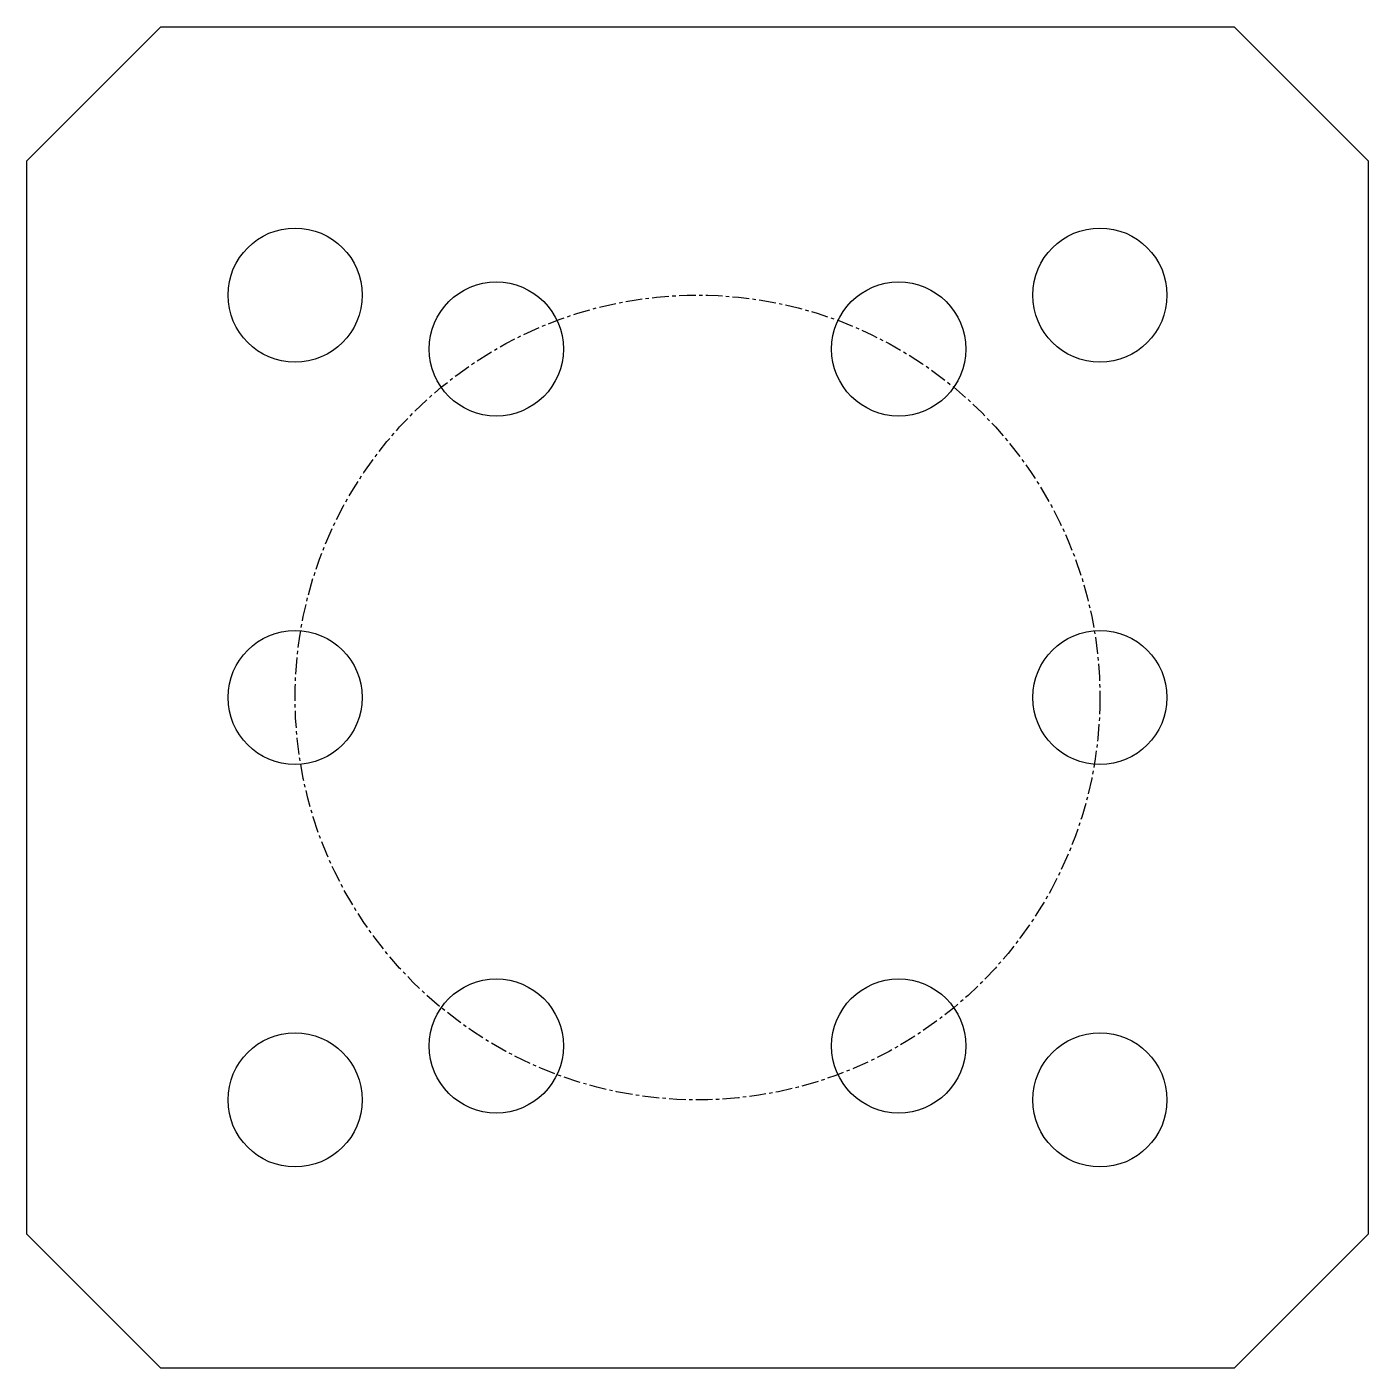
# Model space of a CAD drawing. Header units: millimetres. Extents: x 50 to 150, y 50 to 150.
import ezdxf

# ---------------------------------------------------------------- set-up
doc = ezdxf.new("R2010")
doc.units = ezdxf.units.MM
doc.header["$MEASUREMENT"] = 0
doc.linetypes.add('CENTER', pattern=[2, 1.25, -0.25, 0.25, -0.25])
doc.layers.add('Centerline', color=5, linetype='CENTER')
doc.layers.add('Object', color=7, linetype='Continuous')

msp = doc.modelspace()

# ---------------------------------------------------------------- linework, layer by layer
at = {"layer": 'Centerline'}
msp.add_circle((100, 100), 30, dxfattribs=at)
at = {"layer": 'Object'}
msp.add_lwpolyline([(50, 60), (50, 140), (60, 150), (140, 150), (150, 140), (150, 60), (140, 50), (60, 50)], close=True, dxfattribs=at)
for centre in [(70, 130), (130, 130), (85, 125.98), (115, 125.98), (70, 100), (130, 100), (85, 74.02), (115, 74.02), (70, 70), (130, 70)]:
    msp.add_circle(centre, 5, dxfattribs=at)

doc.saveas('drawing.dxf')
